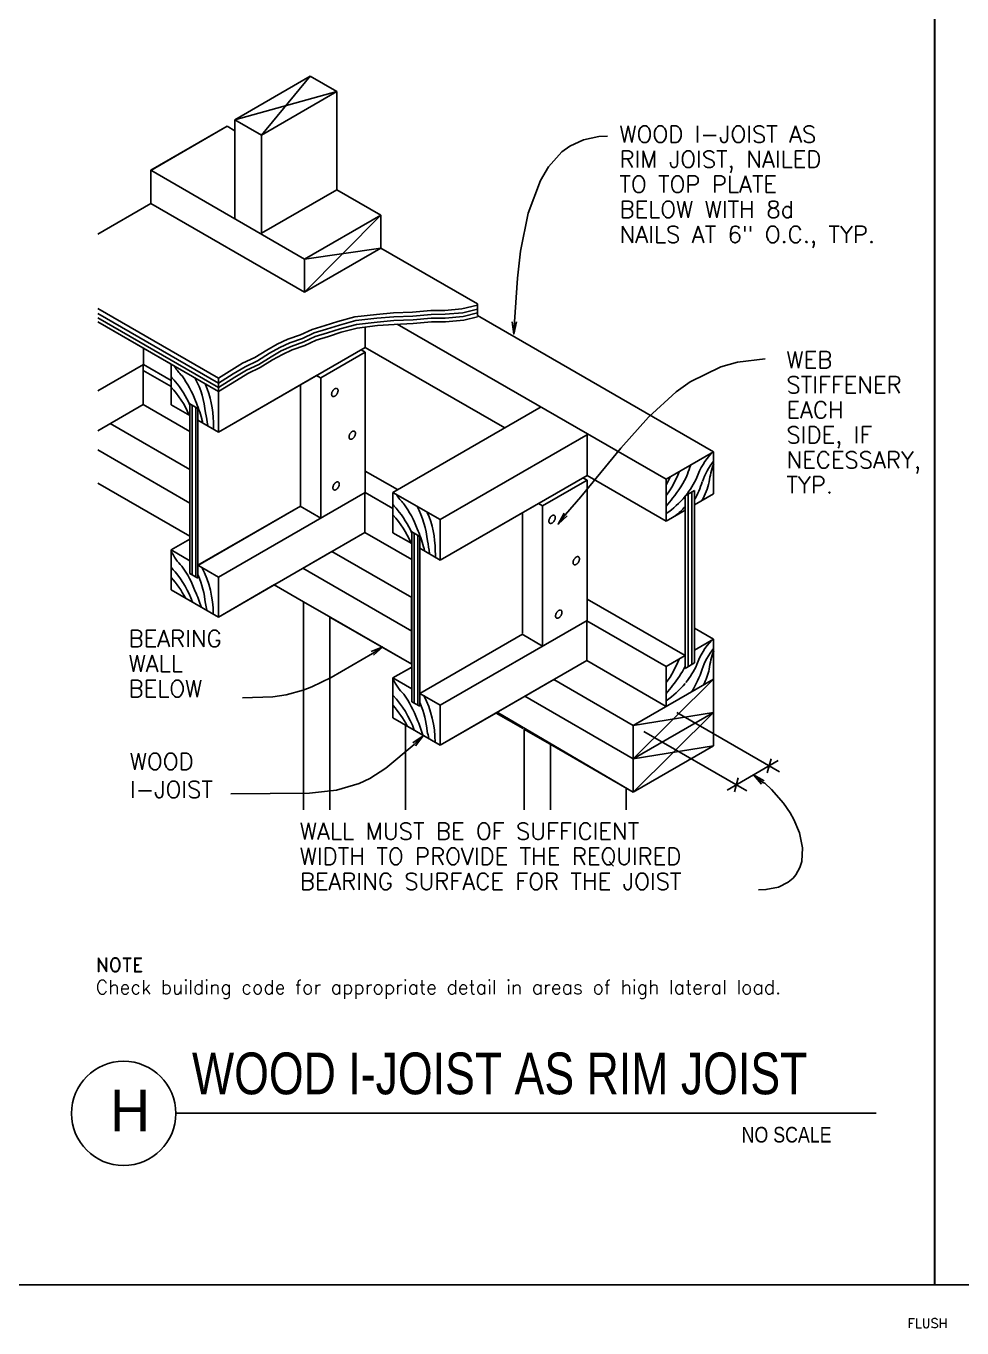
# Model space of a CAD drawing. Header units: inches. Extents: x -1842 to 12195, y -2228 to 2193.
# Drawn here: x 10496.8 to 10698.5, y 931.1 to 1211.8 of the extents above; entities that cross this region are included whole.
import ezdxf
from ezdxf.enums import TextEntityAlignment as Align

# ---------------------------------------------------------------- set-up
doc = ezdxf.new("R2010")
doc.units = ezdxf.units.IN
doc.header["$LTSCALE"] = 6
doc.header["$MEASUREMENT"] = 0
doc.layers.add('M-TEXT', color=7, linetype='Continuous', lineweight=30)
for name, color, linetype in [('N', 3, 'Continuous'), ('R-AGSDIM', 3, 'Continuous'), ('R-AGSHEAVY', 1, 'Continuous'), ('R-AGSMEDIUM', 2, 'Continuous'), ('R-AGSPATT', 4, 'Continuous'), ('R-AGSTEXT', 6, 'Continuous'), ('SEC', 7, 'Continuous'), ('TITLE', 7, 'Continuous'), ('Title Block', 7, 'Continuous')]:
    doc.layers.add(name, color=color, linetype=linetype)
doc.styles.add('AGSROMAND', font='ROMAND.shx', dxfattribs={"height": 2.5})
doc.styles.add('AGSROMANS', font='romans')
doc.styles.add('BOLD', font='')
doc.styles.add('NOTES', font='TXT', dxfattribs={"width": 0.75, "height": 5})
doc.styles.get('BOLD').set_extended_font_data('Futura Lt BT')
doc.dimstyles.new('AGS', dxfattribs={"dimscale": 36, "dimtxt": 0.09375, "dimasz": 0.0625, "dimexe": 0.0625, "dimexo": 0.0625, "dimgap": 0, "dimtad": 1, "dimdec": 5, "dimzin": 3, "dimdsep": 46, "dimlunit": 4, "dimtxsty": 'AGSROMANS', "dimblk": 'AGSARROW', "dimtsz": 0.03125, "dimcen": 0.1875, "dimdle": 0.0625, "dimclrd": 256, "dimclre": 256, "dimclrt": 256, "dimadec": 0, "dimazin": 0, "dimtfac": 1, "dimtdec": 5, "dimtix": 1, "dimtmove": 2, "dimatfit": 3, "dimldrblk": 'AGSARROW', "dimfxl": 1, "dimtolj": 1, "dimtzin": 3, "dimarcsym": 0})

# ---------------------------------------------------------------- blocks, each defined once
blk = doc.blocks.new('AGSARROW')
for points in [[(-1, 0.17), (0, 0), (-1, -0.17)], [(0, 0), (-1, 0)]]:
    blk.add_lwpolyline(points)
blk = doc.blocks.new('*D163')
at = {"layer": 'Defpoints', "color": 0, "transparency": 16777216}
for p in [(10634.77, 1065.13), (10627.67, 1061.03), (10656.97, 1052.31)]:
    blk.add_point(p, dxfattribs=at)
at = {"layer": 'R-AGSDIM', "lineweight": -2, "transparency": 16777216}
for p, q in [((10637.02, 1063.83), (10659.22, 1051.01)), ((10629.92, 1059.73), (10652.12, 1046.91)), ((10647.93, 1047.08), (10658.92, 1053.43)), ((10656.56, 1050.77), (10657.38, 1053.85)), ((10649.46, 1046.67), (10650.28, 1049.74))]:
    blk.add_line(p, q, dxfattribs=at)

msp = doc.modelspace()

# ---------------------------------------------------------------- linework, layer by layer
at = {"layer": 'M-TEXT'}
msp.add_line((10692.6937816, 940.3475769), (10692.6937816, 1494.6223555), dxfattribs=at)
at = {"layer": 'R-AGSHEAVY'}
for p, q in [((10558.0469908, 1201.0288443), (10541.7746752, 1191.6462293)), ((10563.7796424, 1197.7154769), (10558.0469908, 1201.0288443)), ((10563.7796424, 1176.5414813), (10563.7796424, 1197.7154769)), ((10541.7746752, 1191.6462293), (10541.7746752, 1189.2479824)), ((10541.7746752, 1191.6462293), (10541.7746752, 1170.2303053)), ((10540.1022136, 1190.215696), (10523.6931559, 1180.7278947)), ((10541.7746752, 1189.2479824), (10540.1022136, 1190.215696)), ((10523.6931559, 1180.7278947), (10523.6931559, 1173.5857472)), ((10573.256925, 1171.0717954), (10563.7796424, 1176.5414813)), ((10523.6931559, 1173.5857472), (10512.2383714, 1166.969531)), ((10573.256925, 1163.9401665), (10573.256925, 1171.0717954)), ((10594.083806, 1151.9278947), (10573.256925, 1163.9401665)), ((10594.083806, 1149.3929057), (10594.083806, 1151.9278947)), ((10644.9834407, 1120.0038626), (10594.083806, 1149.3929057)), ((10528.0373487, 1138.8953162), (10512.2383714, 1148.0254842)), ((10599.9531997, 1125.2000642), (10569.9120017, 1142.5452797)), ((10528.0373487, 1138.8953162), (10528.0373487, 1130.1753746)), ((10559.393375, 1136.4970693), (10538.2614539, 1124.2849437)), ((10528.0373487, 1130.1753746), (10532.0975386, 1127.8507581)), ((10607.779058, 1129.6915178), (10575.8760631, 1111.283921)), ((10532.0975386, 1127.8507581), (10532.0975386, 1096.547325)), ((10538.2614539, 1124.2849437), (10533.8436307, 1126.8304513)), ((10644.9834407, 1120.0038626), (10644.9939594, 1110.9683622)), ((10617.7191603, 1114.9338845), (10634.7698542, 1105.0674126)), ((10532.1080573, 1101.8066383), (10512.2383714, 1113.2719415)), ((10575.8760631, 1111.283921), (10575.8760631, 1102.5534608)), ((10644.9939594, 1110.9683622), (10640.8706577, 1108.5911526)), ((10586.079131, 1096.6735485), (10607.2320894, 1108.8751555)), ((10634.7698542, 1105.0674126), (10638.8405627, 1107.4130664)), ((10640.8706577, 1108.7068575), (10640.8706577, 1077.2666822)), ((10532.1080573, 1101.2070766), (10528.0373487, 1098.8929787)), ((10575.8760631, 1102.5534608), (10579.936253, 1100.2288443)), ((10528.0373487, 1098.8929787), (10528.058386, 1090.2782234)), ((10538.2614539, 1084.3877925), (10562.7277797, 1098.5143082)), ((10579.936253, 1100.2288443), (10579.936253, 1068.9359298)), ((10581.6507892, 1099.2190562), (10586.079131, 1096.6735485)), ((10528.058386, 1090.2782234), (10538.2614539, 1084.3877925)), ((10556.5849017, 1087.669604), (10550.2842443, 1091.3195675)), ((10556.5849017, 1087.669604), (10556.5849017, 1042.7866237)), ((10562.2649601, 1084.3877925), (10579.936253, 1074.1952432)), ((10640.8706577, 1082.0105828), (10644.9834407, 1079.6333732)), ((10644.9834407, 1079.6333732), (10644.9834407, 1056.6291365)), ((10579.936253, 1073.6167187), (10575.8760631, 1071.2605463)), ((10575.8760631, 1071.2605463), (10575.8760631, 1062.6668283)), ((10586.079131, 1056.7763973), (10610.5454568, 1070.902913)), ((10575.8760631, 1062.6668283), (10586.079131, 1056.7763973)), ((10627.6697811, 1046.6259225), (10598.3228126, 1063.8449145)), ((10644.9834407, 1056.6291365), (10627.6697811, 1046.6259225))]:
    msp.add_line(p, q, dxfattribs=at)
msp.add_lwpolyline([(10594.083806, 1149.1404586), (10591.1280719, 1148.4357107), (10587.1730682, 1148.0675587), (10584.1542223, 1148.0570401), (10580.2412932, 1147.6888882), (10576.1074729, 1147.5100715), (10572.5626957, 1147.2365872), (10568.1343538, 1146.7211745), (10564.6737256, 1145.8165726), (10561.9809572, 1144.9224893), (10559.3197446, 1144.1230737), (10556.858386, 1142.9765434), (10554.1656175, 1142.0088297), (10552.0513735, 1141.0411161), (10549.9371296, 1139.831474), (10547.275917, 1138.1800496), (10544.6147044, 1136.9178144), (10542.1112713, 1135.3926135), (10538.2614539, 1133.0154039)], dxfattribs=at)
at = {"layer": 'R-AGSMEDIUM'}
for p, q in [((10541.7746752, 1191.6462293), (10558.0469908, 1201.0288443)), ((10547.5178454, 1188.3328619), (10558.0469908, 1201.0288443)), ((10563.7796424, 1197.7154769), (10558.0469908, 1201.0288443)), ((10563.7796424, 1197.7154769), (10541.7746752, 1191.6462293)), ((10547.5178454, 1188.3328619), (10563.7796424, 1197.7154769)), ((10563.7796424, 1197.7154769), (10563.7796424, 1176.5414813)), ((10547.5178454, 1188.3328619), (10541.7746752, 1191.6462293)), ((10541.7746752, 1191.6462293), (10541.7746752, 1189.2479824)), ((10540.1022136, 1190.215696), (10523.6931559, 1180.7068575)), ((10541.7746752, 1189.2479824), (10540.1022136, 1190.215696)), ((10541.7746752, 1189.2479824), (10541.7746752, 1170.2303053)), ((10547.5178454, 1188.3328619), (10547.5178454, 1167.1483476)), ((10556.8373487, 1161.5945127), (10523.6931559, 1180.7278947)), ((10523.6931559, 1180.7278947), (10523.6931559, 1173.5857472)), ((10547.5178454, 1167.1483476), (10563.7796424, 1176.5414813)), ((10573.256925, 1171.0717954), (10563.7796424, 1176.5414813)), ((10512.2383714, 1166.969531), (10523.6931559, 1173.5857472)), ((10556.8373487, 1154.4628838), (10523.6931559, 1173.5857472)), ((10573.256925, 1171.0717954), (10556.8373487, 1154.4628838)), ((10556.8373487, 1161.5945127), (10573.256925, 1171.0717954)), ((10573.256925, 1171.0717954), (10573.256925, 1163.9401665)), ((10556.8373487, 1154.4628838), (10573.256925, 1163.9401665)), ((10556.8373487, 1161.5945127), (10573.256925, 1163.9401665)), ((10594.083806, 1151.9278947), (10573.256925, 1163.9401665)), ((10556.8373487, 1161.5945127), (10556.8373487, 1154.4628838)), ((10594.083806, 1151.9278947), (10594.083806, 1149.3929057)), ((10538.2614539, 1135.9185448), (10512.2383714, 1150.9601811)), ((10538.2614539, 1134.8456449), (10512.2383714, 1149.8767625)), ((10538.2614539, 1133.9094871), (10512.2383714, 1148.9406047)), ((10644.9834407, 1120.0038626), (10594.083806, 1149.3929057)), ((10525.1762822, 1140.5572592), (10512.2383714, 1148.0254842)), ((10569.9120017, 1146.9210284), (10569.9120017, 1142.5452797)), ((10634.7593356, 1114.102913), (10576.7596277, 1147.5837019)), ((10522.1048432, 1142.3454258), (10522.1048432, 1138.8637603)), ((10538.2614539, 1133.0154039), (10525.1762822, 1140.5572592)), ((10538.2614539, 1124.2849437), (10569.9120017, 1142.5452797)), ((10560.3084955, 1135.971138), (10569.9120017, 1141.5249729)), ((10569.8909645, 1141.5249729), (10568.9968812, 1142.0403856)), ((10599.9531997, 1125.2000642), (10569.9120017, 1142.5452797)), ((10569.9120017, 1141.5249729), (10569.9120017, 1111.2523651)), ((10512.2383714, 1133.1731833), (10522.1048432, 1138.8637603)), ((10522.0417315, 1138.8322044), (10522.0417315, 1130.2279678)), ((10528.058386, 1134.109341), (10522.0417315, 1137.5910065)), ((10528.0373487, 1135.4241694), (10522.083806, 1138.874279)), ((10528.0373487, 1138.8953162), (10528.0373487, 1130.1753746)), ((10538.2614539, 1135.9185448), (10538.2614539, 1124.2849437)), ((10555.9537841, 1134.4985302), (10555.9537841, 1108.3176683)), ((10560.2769397, 1135.9921752), (10559.393375, 1136.4970693)), ((10560.3084955, 1135.971138), (10560.3084955, 1105.8352724)), ((10512.2383714, 1124.5689466), (10522.0417315, 1130.2279678)), ((10532.1080573, 1124.4006486), (10522.0417315, 1130.2174492)), ((10532.0975386, 1127.8507581), (10528.0373487, 1130.1753746)), ((10533.8436307, 1129.3864776), (10532.1080573, 1130.3857472)), ((10532.1080573, 1130.3857472), (10532.1080573, 1128.1663169)), ((10532.5603582, 1093.4864046), (10532.5603582, 1130.1333001)), ((10533.3702925, 1093.023585), (10533.3702925, 1129.6704806)), ((10533.8436307, 1129.3864776), (10533.8436307, 1092.7606193)), ((10575.8760631, 1111.283921), (10607.779058, 1129.6915178)), ((10532.1080573, 1116.1961197), (10514.9206212, 1126.1151847)), ((10532.1080573, 1128.1663169), (10532.1080573, 1101.3122629)), ((10538.2614539, 1124.2849437), (10533.8436307, 1126.8304513)), ((10586.079131, 1105.4040087), (10617.9610887, 1123.8010868)), ((10617.7191603, 1123.6748633), (10617.7191603, 1114.9338845)), ((10532.1080573, 1108.9698231), (10512.2383714, 1120.4456449)), ((10634.7698542, 1114.102913), (10644.9834407, 1120.0038626)), ((10644.9834407, 1120.0038626), (10644.9834407, 1110.9578436)), ((10576.864814, 1111.8729641), (10569.9120017, 1115.8805609)), ((10586.079131, 1096.6735485), (10617.7191603, 1114.9338845)), ((10634.7908914, 1105.0884499), (10617.7191603, 1114.9338845)), ((10532.1080573, 1101.8066383), (10512.2383714, 1113.2719415)), ((10608.1051354, 1108.3702614), (10617.7191603, 1113.9135777)), ((10617.7191603, 1113.9135777), (10616.825077, 1114.4289904)), ((10617.7191603, 1113.9135777), (10617.7191603, 1083.64097)), ((10634.7698542, 1114.102913), (10634.7698542, 1105.0674126)), ((10538.2614539, 1092.9920291), (10569.9120017, 1111.2523651)), ((10569.8278527, 1111.2313279), (10569.8278527, 1102.6376099)), ((10569.8383714, 1111.2208093), (10569.8383714, 1102.6165726)), ((10575.8760631, 1107.8127742), (10569.9120017, 1111.2523651)), ((10586.079131, 1105.4040087), (10575.8760631, 1111.283921)), ((10575.8760631, 1111.283921), (10575.8760631, 1102.5534608)), ((10638.8405627, 1110.5160613), (10640.8706577, 1111.6941475)), ((10638.8405627, 1110.5160613), (10638.8405627, 1073.3116785)), ((10639.4927176, 1073.7008677), (10639.4927176, 1110.9052505)), ((10640.2921332, 1074.1636873), (10640.2921332, 1111.3785887)), ((10640.8706577, 1111.6941475), (10640.8706577, 1108.8225624)), ((10640.8706577, 1108.5911526), (10644.9939594, 1110.9683622)), ((10533.8120748, 1095.5480554), (10555.9327468, 1108.3281869)), ((10533.8436307, 1095.5375368), (10555.9537841, 1108.3176683)), ((10560.3084955, 1105.7090489), (10555.869635, 1108.2755938)), ((10603.7714612, 1106.8871351), (10603.7714612, 1080.8850898)), ((10608.1051354, 1108.3702614), (10607.2320894, 1108.8751555)), ((10608.1051354, 1108.3702614), (10608.1051354, 1078.2343958)), ((10634.7908914, 1105.0884499), (10638.8405627, 1107.4130664)), ((10640.8706577, 1108.7068575), (10640.8706577, 1081.8528034)), ((10586.079131, 1105.4040087), (10586.079131, 1096.6735485)), ((10528.058386, 1098.8824601), (10532.1080573, 1101.2070766)), ((10532.1080573, 1101.3122629), (10532.1080573, 1093.7493703)), ((10550.4209864, 1091.4037165), (10569.8383714, 1102.6165726)), ((10579.936253, 1096.799772), (10569.8383714, 1102.6165726)), ((10579.936253, 1100.2288443), (10575.8760631, 1102.5534608)), ((10581.6507892, 1101.7856011), (10579.936253, 1102.7848706)), ((10579.936253, 1102.7848706), (10579.936253, 1100.8389247)), ((10579.936253, 1100.8389247), (10579.936253, 1073.5115324)), ((10580.4201098, 1065.8644908), (10580.4201098, 1102.5008677)), ((10581.2090069, 1065.4016712), (10581.2090069, 1102.0380481)), ((10581.6507892, 1101.7856011), (10581.6507892, 1065.1387055)), ((10532.0975386, 1096.547325), (10528.0373487, 1098.8929787)), ((10528.058386, 1098.8824601), (10528.058386, 1090.2782234)), ((10579.936253, 1088.5952432), (10562.7277797, 1098.5143082)), ((10586.079131, 1096.6735485), (10581.6507892, 1099.2190562)), ((10538.2509353, 1092.9920291), (10533.8120748, 1095.5480554)), ((10533.8120748, 1092.7606193), (10532.0975386, 1093.7493703)), ((10533.8436307, 1092.7606193), (10532.1080573, 1093.7493703)), ((10538.2509353, 1092.9920291), (10538.2509353, 1084.3877925)), ((10579.936253, 1081.3794652), (10556.4691968, 1094.9064192)), ((10538.2614539, 1084.3877925), (10528.058386, 1090.2782234)), ((10538.2614539, 1084.3877925), (10550.3683933, 1091.3826792)), ((10556.6059389, 1087.669604), (10550.2842443, 1091.3195675)), ((10556.5849017, 1087.669604), (10556.5849017, 1042.7866237)), ((10562.4753326, 1084.2826062), (10556.6059389, 1087.669604)), ((10579.8415854, 1088.6478363), (10579.8415854, 1074.2478363)), ((10638.8405627, 1076.0780773), (10617.7191603, 1088.2691657)), ((10562.2649601, 1084.3877925), (10562.2649601, 1042.7866237)), ((10579.936253, 1074.1952432), (10562.4753326, 1084.2826062)), ((10586.079131, 1065.380634), (10617.7191603, 1083.64097)), ((10634.7698542, 1073.7324236), (10617.6560485, 1083.6094141)), ((10617.6560485, 1083.6094141), (10617.6560485, 1075.015696)), ((10644.9834407, 1079.6333732), (10640.8706577, 1082.0105828)), ((10640.8706577, 1081.8528034), (10640.8706577, 1074.5002833)), ((10581.6507892, 1067.9366603), (10603.7714612, 1080.7062731)), ((10608.1051354, 1078.1081723), (10603.6873122, 1080.6641986)), ((10640.8706577, 1077.2666822), (10644.9834407, 1079.6333732)), ((10644.9834407, 1079.6333732), (10644.9834407, 1056.6291365)), ((10634.7698542, 1073.7324236), (10638.8405627, 1076.0780773)), ((10575.8760631, 1071.2605463), (10579.936253, 1073.6167187)), ((10579.936253, 1073.5115324), (10579.936253, 1066.1274565)), ((10598.6068155, 1064.0132125), (10617.6560485, 1075.015696)), ((10634.7698542, 1065.1281869), (10617.6560485, 1075.015696)), ((10634.7698542, 1073.7324236), (10634.7698542, 1065.1281869)), ((10638.8405627, 1073.3116785), (10640.8706577, 1074.5002833)), ((10575.8760631, 1071.2605463), (10575.8760631, 1062.6668283)), ((10579.936253, 1068.9359298), (10575.8760631, 1071.2605463)), ((10627.6697811, 1061.0259225), (10610.5454568, 1070.902913)), ((10627.6697811, 1061.0259225), (10644.9834407, 1071.0291365)), ((10627.6697811, 1053.7891073), (10644.9834407, 1071.0291365)), ((10586.079131, 1065.380634), (10581.6507892, 1067.9366603)), ((10627.6697811, 1053.7891073), (10604.2973925, 1067.295024)), ((10581.6507892, 1065.1387055), (10579.936253, 1066.1274565)), ((10586.079131, 1065.380634), (10586.079131, 1056.7763973)), ((10586.079131, 1056.7763973), (10575.8760631, 1062.6668283)), ((10586.079131, 1056.7763973), (10598.5121478, 1063.9501007)), ((10603.9082033, 1060.3527304), (10598.0914028, 1063.6976537)), ((10627.6697811, 1053.7891073), (10644.9624035, 1063.7818027)), ((10627.6697811, 1061.0259225), (10644.9624035, 1063.7818027)), ((10627.6697811, 1046.6259225), (10644.9624035, 1063.7818027)), ((10578.5793502, 1061.0995529), (10578.5793502, 1042.7866237)), ((10609.7670784, 1056.9657326), (10604.0975386, 1060.2370255)), ((10604.1606504, 1060.2054696), (10604.1606504, 1042.7866237)), ((10627.6697811, 1061.0259225), (10627.6697811, 1046.6259225)), ((10627.6697811, 1046.6259225), (10609.7670784, 1056.9657326)), ((10609.8407088, 1056.9236581), (10609.8407088, 1042.7866237)), ((10627.6697811, 1046.6259225), (10644.9834407, 1056.6291365)), ((10627.6697811, 1053.7891073), (10644.9834407, 1056.6291365)), ((10626.1445803, 1047.5094871), (10626.1445803, 1042.7866237))]:
    msp.add_line(p, q, dxfattribs=at)
for points in [[(10594.083806, 1151.6649291), (10590.7388827, 1150.8655134), (10587.0468447, 1150.5183987), (10584.0595547, 1150.5078801), (10580.0835138, 1150.1397282), (10575.9602121, 1149.9819488), (10572.3102486, 1149.66639), (10567.6610156, 1149.12994), (10564.0005335, 1148.1517077), (10561.2341347, 1147.2681431), (10558.4256613, 1146.4266529), (10555.9222282, 1145.2485668), (10553.2294597, 1144.2913717), (10550.9153619, 1143.239509), (10548.685413, 1141.945718), (10546.0873122, 1140.3363681), (10543.4366182, 1139.1056887), (10538.2614539, 1135.9185448)], [(10594.083806, 1150.791883), (10590.9176993, 1150.0240233), (10587.1099565, 1149.6769086), (10584.1121478, 1149.66639), (10580.1676628, 1149.298238), (10576.0233239, 1149.1089028), (10572.4259535, 1148.8248998), (10567.8924254, 1148.3200058), (10564.3266109, 1147.3628107), (10561.5707307, 1146.4792461), (10558.856925, 1145.6482746), (10556.3640105, 1144.480707), (10553.6712421, 1143.5129933), (10551.4518118, 1142.5137238), (10549.2849747, 1141.2830445), (10546.6447994, 1139.6316201), (10544.0046241, 1138.3799035), (10541.4065233, 1136.8126281), (10538.2614539, 1134.8456449)], [(10594.083806, 1149.9714302), (10591.0334042, 1149.214089), (10587.152031, 1148.8669744), (10584.1331851, 1148.8459371), (10580.1887001, 1148.4777852), (10576.0653984, 1148.3094871), (10572.4890653, 1148.0149656), (10568.0291676, 1147.4890342), (10564.5159462, 1146.5633951), (10561.7811033, 1145.6798305), (10559.0883348, 1144.8909334), (10556.6269762, 1143.7233659), (10553.9236891, 1142.7556522), (10551.7673706, 1141.7774199), (10549.6320894, 1140.536222), (10546.9708768, 1138.8847976), (10544.3201829, 1137.6541183), (10541.7851939, 1136.0868429), (10538.2614539, 1133.9094871)], [(10594.083806, 1149.1404586), (10591.1280719, 1148.4357107), (10587.1730682, 1148.0675587), (10584.1542223, 1148.0570401), (10580.2412932, 1147.6888882), (10576.1074729, 1147.5100715), (10572.5626957, 1147.2365872), (10568.1343538, 1146.7211745), (10564.6737256, 1145.8165726), (10561.9809572, 1144.9224893), (10559.3197446, 1144.1230737), (10556.858386, 1142.9765434), (10554.1656175, 1142.0088297), (10552.0513735, 1141.0411161), (10549.9371296, 1139.831474), (10547.275917, 1138.1800496), (10544.6147044, 1136.9178144), (10542.1112713, 1135.3926135), (10538.2614539, 1133.0154039)]]:
    msp.add_lwpolyline(points, dxfattribs=at)
for points in [[(10563.8264715, 1133.6723685, 0.083138309), (10563.7217596, 1133.7111421, 0.0727640424), (10563.6022947, 1133.7159028, 0.0590330631), (10563.4726676, 1133.6864676, 0.0472863741), (10563.33786, 1133.6239678, 0.0388737623), (10563.2030524, 1133.5308052, 0.0333734699), (10563.0734254, 1133.41056, 0.030108202), (10562.9539604, 1133.267853, 0.0285930868), (10562.8492485, 1133.1081686, 0.0285930868), (10562.7633137, 1132.9376432, 0.030108202), (10562.6994583, 1132.76283, 0.0333734699), (10562.6601364, 1132.5904471, 0.0388737623), (10562.646859, 1132.427119, 0.0472863741), (10562.6601364, 1132.2791222, 0.0590330631), (10562.6994583, 1132.1521444, 0.0727640424), (10562.7633137, 1132.051065, 0.083138309), (10562.8492485, 1131.9797686, 0.083138309), (10562.9539604, 1131.9409951, 0.0727640424), (10563.0734254, 1131.9362344, 0.0590330631), (10563.2030524, 1131.9656695, 0.0472863741), (10563.33786, 1132.0281693, 0.0388737623), (10563.4726676, 1132.121332, 0.0333734699), (10563.6022947, 1132.2415772, 0.030108202), (10563.7217596, 1132.3842841, 0.0285930868), (10563.8264715, 1132.5439686, 0.0285930868), (10563.9124064, 1132.714494, 0.030108202), (10563.9762617, 1132.8893072, 0.0333734699), (10564.0155837, 1133.0616901, 0.0388737623), (10564.0288611, 1133.2250182, 0.0472863741), (10564.0155837, 1133.3730149, 0.0590330631), (10563.9762617, 1133.4999928, 0.0727640424), (10563.9124064, 1133.6010721, 0.083138309)], [(10567.5816213, 1124.4580515, 0.083138309), (10567.4769094, 1124.4968251, 0.0727640424), (10567.3574444, 1124.5015858, 0.0590330631), (10567.2278174, 1124.4721506, 0.0472863741), (10567.0930098, 1124.4096508, 0.0388737623), (10566.9582022, 1124.3164882, 0.0333734699), (10566.8285751, 1124.1962429, 0.030108202), (10566.7091102, 1124.053536, 0.0285930868), (10566.6043983, 1123.8938515, 0.0285930868), (10566.5184634, 1123.7233261, 0.030108202), (10566.4546081, 1123.548513, 0.0333734699), (10566.4152861, 1123.3761301, 0.0388737623), (10566.4020088, 1123.2128019, 0.0472863741), (10566.4152861, 1123.0648052, 0.0590330631), (10566.4546081, 1122.9378273, 0.0727640424), (10566.5184634, 1122.836748, 0.083138309), (10566.6043983, 1122.7654516, 0.083138309), (10566.7091102, 1122.726678, 0.0727640424), (10566.8285751, 1122.7219174, 0.0590330631), (10566.9582022, 1122.7513525, 0.0472863741), (10567.0930098, 1122.8138523, 0.0388737623), (10567.2278174, 1122.9070149, 0.0333734699), (10567.3574444, 1123.0272602, 0.030108202), (10567.4769094, 1123.1699671, 0.0285930868), (10567.5816213, 1123.3296516, 0.0285930868), (10567.6675561, 1123.500177, 0.030108202), (10567.7314115, 1123.6749901, 0.0333734699), (10567.7707334, 1123.8473731, 0.0388737623), (10567.7840108, 1124.0107012, 0.0472863741), (10567.7707334, 1124.1586979, 0.0590330631), (10567.7314115, 1124.2856758, 0.0727640424), (10567.6675561, 1124.3867551, 0.083138309)], [(10564.1104745, 1113.5081611, 0.083138309), (10564.0057626, 1113.5469346, 0.0727640424), (10563.8862976, 1113.5516953, 0.0590330631), (10563.7566706, 1113.5222602, 0.0472863741), (10563.621863, 1113.4597604, 0.0388737623), (10563.4870553, 1113.3665978, 0.0333734699), (10563.3574283, 1113.2463525, 0.030108202), (10563.2379634, 1113.1036456, 0.0285930868), (10563.1332514, 1112.9439611, 0.0285930868), (10563.0473166, 1112.7734357, 0.030108202), (10562.9834613, 1112.5986226, 0.0333734699), (10562.9441393, 1112.4262396, 0.0388737623), (10562.9308619, 1112.2629115, 0.0472863741), (10562.9441393, 1112.1149148, 0.0590330631), (10562.9834613, 1111.9879369, 0.0727640424), (10563.0473166, 1111.8868576, 0.083138309), (10563.1332514, 1111.8155612, 0.083138309), (10563.2379634, 1111.7767876, 0.0727640424), (10563.3574283, 1111.7720269, 0.0590330631), (10563.4870553, 1111.8014621, 0.0472863741), (10563.621863, 1111.8639619, 0.0388737623), (10563.7566706, 1111.9571245, 0.0333734699), (10563.8862976, 1112.0773698, 0.030108202), (10564.0057626, 1112.2200767, 0.0285930868), (10564.1104745, 1112.3797611, 0.0285930868), (10564.1964093, 1112.5502865, 0.030108202), (10564.2602647, 1112.7250997, 0.0333734699), (10564.2995866, 1112.8974826, 0.0388737623), (10564.312864, 1113.0608108, 0.0472863741), (10564.2995866, 1113.2088075, 0.0590330631), (10564.2602647, 1113.3357853, 0.0727640424), (10564.1964093, 1113.4368647, 0.083138309)], [(10610.6553978, 1106.3134204, 0.083138309), (10610.5506859, 1106.352194, 0.0727640424), (10610.4312209, 1106.3569546, 0.0590330631), (10610.3015939, 1106.3275195, 0.0472863741), (10610.1667863, 1106.2650197, 0.0388737623), (10610.0319786, 1106.1718571, 0.0333734699), (10609.9023516, 1106.0516118, 0.030108202), (10609.7828867, 1105.9089049, 0.0285930868), (10609.6781747, 1105.7492204, 0.0285930868), (10609.5922399, 1105.578695, 0.030108202), (10609.5283846, 1105.4038819, 0.0333734699), (10609.4890626, 1105.2314989, 0.0388737623), (10609.4757852, 1105.0681708, 0.0472863741), (10609.4890626, 1104.9201741, 0.0590330631), (10609.5283846, 1104.7931962, 0.0727640424), (10609.5922399, 1104.6921169, 0.083138309), (10609.6781747, 1104.6208205, 0.083138309), (10609.7828867, 1104.5820469, 0.0727640424), (10609.9023516, 1104.5772862, 0.0590330631), (10610.0319786, 1104.6067214, 0.0472863741), (10610.1667863, 1104.6692212, 0.0388737623), (10610.3015939, 1104.7623838, 0.0333734699), (10610.4312209, 1104.8826291, 0.030108202), (10610.5506859, 1105.025336, 0.0285930868), (10610.6553978, 1105.1850205, 0.0285930868), (10610.7413326, 1105.3555459, 0.030108202), (10610.805188, 1105.530359, 0.0333734699), (10610.8445099, 1105.7027419, 0.0388737623), (10610.8577873, 1105.8660701, 0.0472863741), (10610.8445099, 1106.0140668, 0.0590330631), (10610.805188, 1106.1410447, 0.0727640424), (10610.7413326, 1106.242124, 0.083138309)], [(10615.862118, 1097.3831063, 0.083138309), (10615.7574061, 1097.4218799, 0.0727640424), (10615.6379411, 1097.4266405, 0.0590330631), (10615.5083141, 1097.3972054, 0.0472863741), (10615.3735065, 1097.3347056, 0.0388737623), (10615.2386989, 1097.241543, 0.0333734699), (10615.1090718, 1097.1212977, 0.030108202), (10614.9896069, 1096.9785908, 0.0285930868), (10614.884895, 1096.8189063, 0.0285930868), (10614.7989601, 1096.6483809, 0.030108202), (10614.7351048, 1096.4735678, 0.0333734699), (10614.6957829, 1096.3011848, 0.0388737623), (10614.6825055, 1096.1378567, 0.0472863741), (10614.6957829, 1095.98986, 0.0590330631), (10614.7351048, 1095.8628821, 0.0727640424), (10614.7989601, 1095.7618028, 0.083138309), (10614.884895, 1095.6905064, 0.083138309), (10614.9896069, 1095.6517328, 0.0727640424), (10615.1090718, 1095.6469721, 0.0590330631), (10615.2386989, 1095.6764073, 0.0472863741), (10615.3735065, 1095.7389071, 0.0388737623), (10615.5083141, 1095.8320697, 0.0333734699), (10615.6379411, 1095.952315, 0.030108202), (10615.7574061, 1096.0950219, 0.0285930868), (10615.862118, 1096.2547064, 0.0285930868), (10615.9480528, 1096.4252318, 0.030108202), (10616.0119082, 1096.6000449, 0.0333734699), (10616.0512301, 1096.7724278, 0.0388737623), (10616.0645075, 1096.935756, 0.0472863741), (10616.0512301, 1097.0837527, 0.0590330631), (10616.0119082, 1097.2107306, 0.0727640424), (10615.9480528, 1097.3118099, 0.083138309)], [(10612.0964496, 1085.86521, 0.083138309), (10611.9917377, 1085.9039836, 0.0727640424), (10611.8722728, 1085.9087443, 0.0590330631), (10611.7426457, 1085.8793091, 0.0472863741), (10611.6078381, 1085.8168093, 0.0388737623), (10611.4730305, 1085.7236467, 0.0333734699), (10611.3434035, 1085.6034014, 0.030108202), (10611.2239385, 1085.4606945, 0.0285930868), (10611.1192266, 1085.3010101, 0.0285930868), (10611.0332918, 1085.1304847, 0.030108202), (10610.9694364, 1084.9556715, 0.0333734699), (10610.9301145, 1084.7832886, 0.0388737623), (10610.9168371, 1084.6199604, 0.0472863741), (10610.9301145, 1084.4719637, 0.0590330631), (10610.9694364, 1084.3449859, 0.0727640424), (10611.0332918, 1084.2439065, 0.083138309), (10611.1192266, 1084.1726101, 0.083138309), (10611.2239385, 1084.1338366, 0.0727640424), (10611.3434035, 1084.1290759, 0.0590330631), (10611.4730305, 1084.158511, 0.0472863741), (10611.6078381, 1084.2210108, 0.0388737623), (10611.7426457, 1084.3141734, 0.0333734699), (10611.8722728, 1084.4344187, 0.030108202), (10611.9917377, 1084.5771256, 0.0285930868), (10612.0964496, 1084.7368101, 0.0285930868), (10612.1823845, 1084.9073355, 0.030108202), (10612.2462398, 1085.0821486, 0.0333734699), (10612.2855617, 1085.2545316, 0.0388737623), (10612.2988391, 1085.4178597, 0.0472863741), (10612.2855617, 1085.5658564, 0.0590330631), (10612.2462398, 1085.6928343, 0.0727640424), (10612.1823845, 1085.7939136, 0.083138309)]]:
    msp.add_lwpolyline(points, format="xyb", close=True, dxfattribs=at)
at = {"layer": 'R-AGSPATT'}
for centre, radius, start, end in [((10538.4197284, 1144.5552977), 11.4173814, 212.593105555, 225.381608333), ((10536.4746793, 1142.6081369), 10.5547714, 217.4004, 224.507327778), ((10536.4747116, 1142.6080984), 10.5547714, 224.507327778, 224.618758333), ((10511.7121678, 1121.0076951), 22.3342698, 24.040069445, 39.487813889), ((10510.6487586, 1122.4046273), 24.2238005, 20.817786111, 35.374877778), ((10516.3122257, 1126.734958), 19.222092, 5.057675, 28.276827778), ((10515.6282971, 1126.1628738), 21.533868, 0.636113889, 22.954730556), ((10512.1931314, 1119.6372065), 21.4147515, 23.175088889, 42.070061111), ((10506.8662103, 1119.4462339), 28.8457823, 15.50085, 23.641297222), ((10518.2215097, 1123.3197478), 16.8827386, 10.371766667, 13.131725), ((10515.5998823, 1123.5112825), 20.4595002, 6.191519444, 13.909461111), ((10486.150474, 1123.4321471), 51.0967005, 1.732819444, 3.331936111), ((10654.4708832, 1110.1201158), 13.7976965, 135.575011111, 161.554352778), ((10655.6427255, 1109.2210299), 13.7976965, 140.540227778, 161.554352778), ((10659.5686874, 1111.8935326), 15.601534, 159.088841667, 174.037594444), ((10616.6818144, 1123.6883374), 22.3342698, 324.131297222, 339.028705556), ((10617.3598886, 1125.3077429), 24.2238005, 320.817786111, 335.374877778), ((10650.4284168, 1112.3327127), 11.4173814, 154.968344444, 165.381608333), ((10615.7354182, 1122.5865664), 21.4147515, 332.791836111, 338.031125), ((10623.9417985, 1122.5682018), 19.222092, 321.545711111, 335.135188889), ((10622.6031066, 1119.7115771), 20.8375842, 331.299475, 342.701936111), ((10629.2657137, 1117.0915577), 15.2124518, 330.065591667, 346.398602778), ((10586.2391197, 1116.9462397), 11.4173814, 212.593105555, 225.381608333), ((10623.9417985, 1122.5682018), 19.222092, 304.309975, 320.831388889), ((10612.9065706, 1127.1043291), 28.8457823, 319.315552778, 323.641297222), ((10584.2940706, 1114.9990789), 10.5547714, 217.4004, 224.507327778), ((10560.0125227, 1092.0281484), 21.4147515, 23.175088889, 42.070061111), ((10584.2941029, 1114.9990403), 10.5547714, 224.507327778, 224.618758333), ((10559.5315591, 1093.3986371), 22.3342698, 24.015505555, 39.487813889), ((10558.4681499, 1094.7955693), 24.2238005, 20.817786111, 35.374877778), ((10564.131617, 1099.1259), 19.222092, 5.057675, 28.276827778), ((10563.4476884, 1098.5538158), 21.533868, 0.636113889, 22.954730556), ((10623.1043947, 1122.8744593), 21.533868, 309.233941667, 316.965825), ((10554.6856016, 1091.8371759), 28.8457823, 15.50085, 23.641297222), ((10563.4192736, 1095.9022245), 20.4595002, 6.191519444, 13.909461111), ((10538.3945912, 1103.4726842), 11.4173814, 205.210436111, 225.381608333), ((10566.040901, 1095.7106898), 16.8827386, 10.371766667, 13.131725), ((10533.9698653, 1095.8230891), 51.0967005, 1.732819444, 3.331936111), ((10536.4495421, 1101.5255234), 10.5547714, 217.4004, 224.507327778), ((10510.6236214, 1081.3220138), 24.2238005, 20.817786111, 35.374877778), ((10515.6031598, 1085.0802603), 21.533868, 359.883547222, 27.630922222), ((10512.1679941, 1078.554593), 21.4147515, 27.687525, 42.070061111), ((10536.4495744, 1101.5254848), 10.5547714, 224.507327778, 224.618758333), ((10511.6870306, 1079.9250816), 22.3342698, 20.171883333, 39.487813889), ((10516.2870885, 1085.6523445), 19.222092, 5.057675, 23.761022222), ((10506.8410731, 1078.3636204), 28.8457823, 16.508955556, 23.641297222), ((10515.5747451, 1082.428669), 20.4595002, 9.593902778, 13.909461111), ((10654.4708832, 1069.7581029), 13.7976965, 135.575011111, 161.554352778), ((10616.6818144, 1083.3263244), 22.3342698, 324.131297222, 339.028705556), ((10655.5922151, 1068.7680982), 13.7976965, 140.211338889, 161.554352778), ((10659.5686874, 1071.5315197), 15.601534, 159.088841667, 174.037594444), ((10617.3598886, 1084.9457299), 24.2238005, 320.817786111, 332.488902778), ((10623.9417985, 1082.2061889), 19.222092, 321.545711111, 335.135188889), ((10622.6031066, 1079.3495642), 20.8375842, 327.984344444, 342.701936111), ((10629.2657137, 1076.7295448), 15.2124518, 332.701247222, 346.398602778), ((10586.2139825, 1075.8636261), 11.4173814, 205.210436111, 225.381608333), ((10623.9417985, 1082.2061889), 19.222092, 304.309975, 320.831388889), ((10559.5064219, 1052.3160235), 22.3342698, 20.171883333, 42.884177778), ((10558.4430127, 1053.7129558), 24.2238005, 20.817786111, 35.374877778), ((10563.4225511, 1057.4712022), 21.533868, 359.883547222, 27.630922222), ((10612.9065706, 1086.7423161), 28.8457823, 319.315552778, 323.641297222), ((10559.9873854, 1050.9455349), 21.4147515, 27.687525, 42.070061111), ((10564.1064797, 1058.0432864), 19.222092, 5.057675, 23.761022222), ((10554.6604644, 1050.7545623), 28.8457823, 16.508955556, 23.641297222), ((10563.3941363, 1054.8196109), 20.4595002, 9.593902778, 13.909461111)]:
    msp.add_arc(centre, radius, start, end, dxfattribs=at)
at = {"layer": 'R-AGSTEXT'}
for points in [[(10622.1369835, 1188.1014521), (10620.2735449, 1188.0099561), (10616.9093126, 1187.3007956), (10613.9993003, 1185.9407595), (10612.2942696, 1184.7025055), (10609.401264, 1181.5113376), (10607.6429042, 1178.5635902), (10605.0316619, 1171.506118), (10603.39327, 1163.3048041), (10602.7025462, 1157.4420672), (10602.0344808, 1148.0435581)], [(10656.1016292, 1140.0418465), (10650.1534107, 1139.3540813), (10646.5419193, 1138.3475262), (10639.9555372, 1135.1113376), (10636.8859932, 1132.9226948), (10630.9575662, 1127.5067889), (10624.9945101, 1120.8426919), (10616.3355083, 1110.2989914), (10613.0935513, 1106.4785931)], [(10543.4050624, 1066.9479093), (10549.9995632, 1067.2189407), (10552.8305311, 1067.6452553), (10556.4913894, 1068.646352), (10558.3827788, 1069.3712336), (10562.5312936, 1071.356108), (10571.4267734, 1076.5565456)], [(10540.9437037, 1046.2788078), (10557.9114847, 1046.4278588), (10563.7127647, 1047.0623517), (10568.5776704, 1048.4685376), (10570.8586781, 1049.5543861), (10574.3155404, 1051.7666452), (10580.4488194, 1056.9319433)], [(10654.671096, 1025.5571131), (10656.2503366, 1025.6278994), (10658.9448761, 1026.1687085), (10661.0457937, 1027.1852077), (10662.1314109, 1028.0935904), (10662.7203639, 1028.789913), (10663.5866061, 1030.3734754), (10663.9739385, 1031.7047109), (10664.1124594, 1034.6491008), (10663.4619698, 1037.8351599), (10662.2787895, 1040.7398864), (10661.4900477, 1042.1807809), (10660.0780308, 1044.288017), (10657.4866174, 1047.2326805), (10655.99712, 1048.5641041), (10655.6147426, 1048.7055831)]]:
    msp.add_lwpolyline(points, dxfattribs=at)
at = {"layer": 'SEC', "color": 7}
msp.add_circle((10517.8144367, 977.3508195), 11.25, dxfattribs=at)
at = {"layer": 'TITLE'}
msp.add_line((10529.1162129, 977.4228453), (10680.0209028, 977.4228453), dxfattribs=at)
at = {"layer": 'Title Block'}
msp.add_line((10906.2764094, 940.3475769), (9411.6171747, 940.3475769), dxfattribs=at)

# ---------------------------------------------------------------- block references
at = {"layer": 'R-AGSTEXT'}
for p, xscale, yscale, zscale, rotation in [((10601.9096643, 1145.4168648), 2.629657190714119, 2.629657190714119, 2.629657190714119, 267.2794378496315), ((10611.4500587, 1104.4257764), 2.629662362355714, 2.629662362355714, 2.629662362355714, 231.3191078353597), ((10573.6566329, 1077.9503929), 2.62965463742046, 2.62965463742046, 2.62965463742046, 32.00880524121344), ((10582.3450185, 1058.7538991), 2.629656616504808, 2.629656616504808, 2.629656616504808, 43.85608188214295), ((10653.5456029, 1050.3284791), 2.629663531955241, 2.629663531955241, 2.629663531955241, 141.8917151041904)]:
    msp.add_blockref('AGSARROW', p, dxfattribs=dict(at, xscale=xscale, yscale=yscale, zscale=zscale, rotation=rotation))

# ---------------------------------------------------------------- texts
at = {"layer": 'N', "color": 7, "style": 'NOTES', "width": 0.85}
msp.add_text('NO SCALE', height=3.375, dxfattribs=at).set_placement((10651.0094278, 971.0694695))
at = {"layer": 'R-AGSTEXT', "style": 'AGSROMANS'}
for s, p in [('WOOD I-JOIST AS', (10624.7035284, 1190.3103637)), ('RIM JOIST, NAILED ', (10624.7035284, 1184.9103637)), ('TO TOP PLATE', (10624.7035284, 1179.5103637)), ('BELOW WITH 8d ', (10624.7035284, 1174.1103637)), ('NAILS AT 6" O.C., TYP.', (10624.7035284, 1168.7103637)), ('WEB ', (10660.6877505, 1141.6722337)), ('STIFFENER', (10660.6877505, 1136.2722337)), ('EACH ', (10660.6877505, 1130.8722337)), ('SIDE, IF ', (10660.6877505, 1125.4722337)), ('NECESSARY,', (10660.6877505, 1120.0722337)), ('TYP.', (10660.6877505, 1114.6722337)), ('BEARING', (10518.8911073, 1081.5477632)), ('WALL', (10518.8911073, 1076.1477632)), ('BELOW', (10518.8911073, 1070.7477632)), ('WOOD ', (10519.1645916, 1055.0513425)), ('I-JOIST', (10519.1645916, 1049.0031321)), ('WALL MUST BE OF SUFFICIENT ', (10555.8030745, 1039.988669)), ('WIDTH TO PROVIDE THE REQUIRED ', (10555.8030745, 1034.588669)), ('BEARING SURFACE FOR THE JOIST', (10555.8030745, 1029.188669))]:
    msp.add_text(s, height=3.6, dxfattribs=at).set_placement(p, align=Align.TOP_LEFT)
at = {"layer": 'R-AGSTEXT'}
for s, height, style, p in [('NOTE', 3, 'AGSROMAND', (10511.7941041, 1007.911496)), ('Check building code for appropriate detail in areas of high lateral load.', 3, 'AGSROMANS', (10511.7941041, 1003.0543531)), ('FLUSH', 2.023, 'AGSROMANS', (10686.8079841, 931.081561))]:
    msp.add_text(s, height=height, dxfattribs=dict(at, style=style)).set_placement(p)
at = {"layer": 'TITLE', "style": 'BOLD', "width": 0.8}
msp.add_text('WOOD I-JOIST AS RIM JOIST', height=9, dxfattribs=at).set_placement((10532.5525392, 990.474825), align=Align.TOP_LEFT)
at = {"layer": 'TITLE', "insert": (10514.8635408, 982.4814687), "char_height": 9, "attachment_point": 1, "style": 'BOLD'}
msp.add_mtext('H', dxfattribs=at)

# ---------------------------------------------------------------- dimensions: what is measured, and where the dimension line sits
at = {"layer": 'R-AGSDIM'}
dim = msp.add_aligned_dim(p1=(10627.6697811, 1061.0259225), p2=(10634.7698542, 1065.1281869), distance=-22.2076366, text=' ', dimstyle='AGS', dxfattribs=at)
dim.commit()
dim.dimension.update_dxf_attribs({"geometry": '*D163', "text_midpoint": (10653.4233459, 1050.2578417)})

doc.saveas('drawing.dxf')
